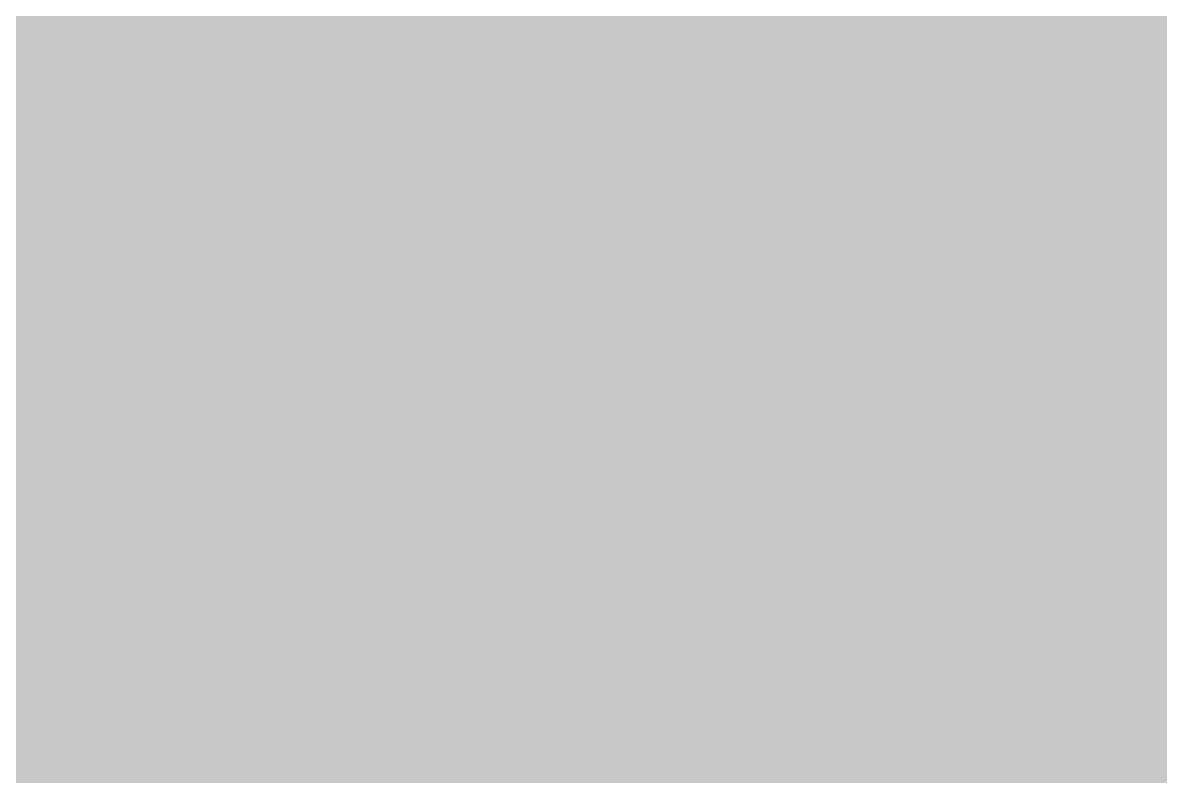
# Model space of a CAD drawing. Header units: inches. Extents: x 0.91 to 3.83, y 2.65 to 3.83.
# Drawn here: x 2.160022 to 2.160832, y 3.226013 to 3.22655 of the extents above; entities that cross this region are included whole.
import ezdxf

# ---------------------------------------------------------------- set-up
doc = ezdxf.new("R2010")
doc.units = ezdxf.units.IN
doc.header["$MEASUREMENT"] = 0
doc.layers.add('Top Layer', color=1, linetype='Continuous')
doc.layers.add('Top Overlay', color=2, linetype='Continuous')

# ---------------------------------------------------------------- blocks, each defined once
blk = doc.blocks.new('QFN50P500X500X80_HS_29N_CP2102N_54')
at = {"layer": 'Top Overlay'}
blk.add_lwpolyline([(0.0797244, 0.1043307, 0.007874, 0.007874, 0), (0.1043307, 0.1043307, 0.007874, 0.007874, 0)], format="xyseb", dxfattribs=at)

msp = doc.modelspace()

# ---------------------------------------------------------------- hatches: boundary and pattern name
at = {"layer": 'Top Layer'}
msp.add_hatch(color=1, dxfattribs=at).paths.add_polyline_path([(2.2680125, 3.2965683), (2.2680125, 3.261193), (2.2687886, 3.2572912), (2.2709988, 3.2539834), (2.3112215, 3.2137607), (2.3112215, 3.1959449), (2.2729528, 3.1959449), (2.2729528, 3.15067), (2.2727569, 3.1496851), (2.2727569, 3.1322982), (2.2726612, 3.1320748), (2.2725412, 3.1220748), (2.2725542, 3.1220423), (2.2725408, 3.1220099), (2.2725554, 3.1219746), (2.2493595, 3.0987787), (2.2490849, 3.0987787), (2.2486033, 3.098993), (2.2468444, 3.0990387), (2.2454962, 3.0991563), (2.2444394, 3.0993303), (2.2437024, 3.0995264), (2.2435827, 3.0995748), (2.2435827, 3.1053938), (2.2060237, 3.1053938), (2.2060237, 3.0928892), (2.2020867, 3.0912584), (2.1933344, 3.1000107), (2.1918827, 3.1009807), (2.1884287, 3.1044347), (2.1876647, 3.1055781), (2.1871825, 3.1059003), (2.1871825, 3.1106354), (2.1876647, 3.1109576), (2.1898575, 3.1142393), (2.1906275, 3.1181104), (2.1898575, 3.1219815), (2.1876647, 3.1252632), (2.1871826, 3.1255854), (2.1871826, 3.1303204), (2.1876647, 3.1306426), (2.1898575, 3.1339243), (2.1906275, 3.1377954), (2.1898575, 3.1416665), (2.1876647, 3.1449482), (2.1871826, 3.1452704), (2.1871826, 3.1500054), (2.1876647, 3.1503276), (2.1898575, 3.1536093), (2.1906275, 3.1574804), (2.1898575, 3.1613515), (2.1876647, 3.1646332), (2.1871825, 3.1649554), (2.1871825, 3.1696905), (2.1876647, 3.1700127), (2.1898575, 3.1732944), (2.1906275, 3.1771655), (2.1898575, 3.1810366), (2.1876647, 3.1843183), (2.184383, 3.1865111), (2.1805119, 3.1872811), (2.1509843, 3.1872811), (2.1471133, 3.1865111), (2.144508, 3.1870294), (2.1439567, 3.1878545), (2.1431317, 3.1884057), (2.1426134, 3.191011), (2.1433834, 3.194882), (2.1433834, 3.2244096), (2.1426134, 3.2282807), (2.1404206, 3.2315624), (2.1397523, 3.232009), (2.1392245, 3.237049), (2.1465808, 3.2444053), (2.1501743, 3.2444053), (2.1506409, 3.2441925), (2.1517645, 3.244153), (2.1526352, 3.2440581), (2.1534508, 3.2439046), (2.154215, 3.243696), (2.1549409, 3.2434317), (2.1556324, 3.243112), (2.1563017, 3.2427313), (2.1569556, 3.2422841), (2.1575975, 3.2417643), (2.1583779, 3.2410255), (2.1585573, 3.2409569), (2.164612, 3.2369113), (2.1719394, 3.2354538), (2.1792668, 3.2369113), (2.1854787, 3.2410619), (2.1896293, 3.2472738), (2.1910868, 3.2546012), (2.1896293, 3.2619286), (2.1854787, 3.2681405), (2.1792668, 3.2722911), (2.1719394, 3.2737486), (2.164612, 3.2722911), (2.1585573, 3.2682455), (2.1583779, 3.2681769), (2.1575975, 3.2674381), (2.1569552, 3.266918), (2.1563019, 3.2664712), (2.1556321, 3.2660902), (2.1549401, 3.2657703), (2.1542149, 3.2655063), (2.1534508, 3.2652978), (2.1526352, 3.2651443), (2.1517647, 3.2650495), (2.1506409, 3.2650099), (2.1501743, 3.2647971), (2.1423575, 3.2647971), (2.1384557, 3.264021), (2.1351479, 3.2618108), (2.1111369, 3.2377998), (2.1089267, 3.2344921), (2.1079109, 3.2344611), (2.1040936, 3.2379513), (2.1040936, 3.2464809), (2.1053424, 3.2475135), (2.105939, 3.2479411), (2.1064648, 3.2482733), (2.1068489, 3.2484787), (2.1070606, 3.2485685), (2.1072909, 3.2486021), (2.1074061, 3.2486707), (2.1074324, 3.2486785), (2.1074694, 3.2487084), (2.1075417, 3.2487515), (2.1078306, 3.2487089), (2.1083512, 3.2490957), (2.1130096, 3.2500223), (2.1192215, 3.2541729), (2.1233721, 3.2603848), (2.1247926, 3.2675263), (2.1248711, 3.267702), (2.1249005, 3.2687763), (2.1249869, 3.2695982), (2.1251331, 3.2703768), (2.1253371, 3.2711189), (2.1256003, 3.2718349), (2.1259262, 3.2725339), (2.1263194, 3.2732221), (2.1267874, 3.273907), (2.1273366, 3.2745907), (2.1281026, 3.2754126), (2.128282, 3.2758928), (2.1309729, 3.2785837), (2.1906265, 3.2785837), (2.2084334, 3.2607768), (2.2084334, 3.2604529), (2.2082178, 3.2599511), (2.2081946, 3.2581845), (2.2080159, 3.2553079), (2.2079747, 3.2550001), (2.2060237, 3.2550001), (2.2060237, 3.2506085), (2.2057318, 3.2499172), (2.2059601, 3.2493552), (2.2058491, 3.2487591), (2.2060237, 3.2485046), (2.2060237, 3.2213781), (2.2138113, 3.2213781), (2.2138595, 3.2212589), (2.2140557, 3.2205214), (2.2142297, 3.2194644), (2.2143473, 3.2181164), (2.214393, 3.2163574), (2.2146073, 3.2158758), (2.2146073, 3.2014482), (2.2143931, 3.2009672), (2.2143475, 3.1992353), (2.2142304, 3.1979083), (2.2140583, 3.1968755), (2.2138657, 3.1961601), (2.2137844, 3.1959615), (2.2137537, 3.1959448), (2.2040552, 3.1959448), (2.2040552, 3.1268898), (2.2475198, 3.1268898), (2.2475198, 3.1959448), (2.2358526, 3.1959448), (2.235822, 3.1959615), (2.2357407, 3.19616), (2.2355481, 3.1968755), (2.235376, 3.1979083), (2.2352589, 3.1992353), (2.2352133, 3.2009672), (2.2349991, 3.2014481), (2.2349991, 3.2158759), (2.2352134, 3.2163575), (2.2352591, 3.2181164), (2.2353767, 3.2194646), (2.2355507, 3.2205214), (2.2357468, 3.2212584), (2.2357952, 3.2213781), (2.2435827, 3.2213781), (2.2435827, 3.2550001), (2.2296281, 3.2550001), (2.2295723, 3.255138), (2.2293763, 3.2558736), (2.2292027, 3.2569251), (2.2290852, 3.2582689), (2.2290395, 3.2600212), (2.2288252, 3.2605027), (2.2288252, 3.2650001), (2.2280491, 3.2689019), (2.2258389, 3.2722097), (2.2056492, 3.2923994), (2.2074351, 3.2961813), (2.2435827, 3.2961813), (2.2435827, 3.3158541), (2.2472201, 3.3173607)])

# ---------------------------------------------------------------- block references
msp.add_blockref('QFN50P500X500X80_HS_29N_CP2102N_54', (2.0742126, 3.1181104))

doc.saveas('drawing.dxf')
